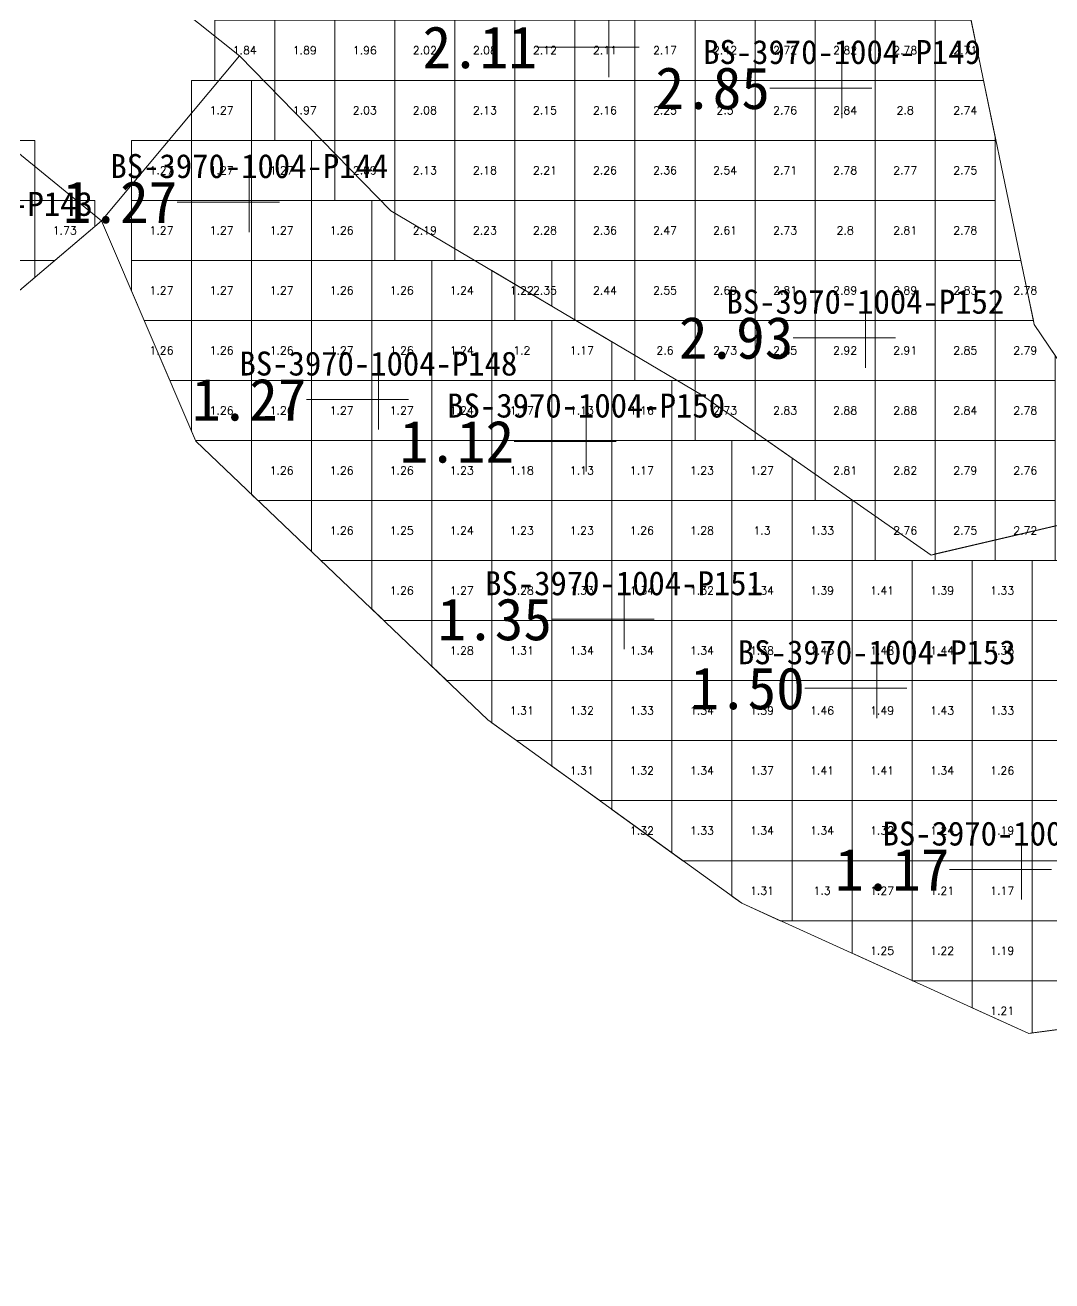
# Model space of a CAD drawing. Header units: inches. Extents: x 469761 to 469956, y 4349708 to 4349833.
# Drawn here: x 469844.21 to 469861.31, y 4349708.4 to 4349729.32 of the extents above; entities that cross this region are included whole.
import ezdxf
from ezdxf.enums import TextEntityAlignment as Align

# ---------------------------------------------------------------- set-up
doc = ezdxf.new("R2010")
doc.units = ezdxf.units.IN
doc.header["$MEASUREMENT"] = 0
for name, color, linetype, lineweight in [('1.500-3.000', 7, 'Continuous', 0), ('点', 7, 'Continuous', 0), ('爆区方格网', 7, 'Continuous', 0), ('线条', 7, 'Continuous', 0), ('钻孔', 7, 'Continuous', 0)]:
    doc.layers.add(name, color=color, linetype=linetype, lineweight=lineweight)
doc.styles.add('3dmine_textStyle_1', font='txt.shx', dxfattribs={"height": 1, "bigfont": 'gbcbig.shx'})
doc.styles.add('3dmine_textStyle_2', font='simsunb.ttf', dxfattribs={"height": 1})

msp = doc.modelspace()

# ---------------------------------------------------------------- hatches: boundary and pattern name
at = {"layer": '钻孔', "linetype": 'Continuous', "lineweight": 0, "true_color": 0xff0000, "extrusion": (0, 1, 0)}
for points in [[(-469854.93, 3960.14), (-469853.93, 3960.14), (-469853.93, 3970.14), (-469854.93, 3970.14)], [(-469858.81, 3960.02), (-469857.81, 3960.02), (-469857.81, 3970.02), (-469858.81, 3970.02)], [(-469859.2, 3960.35), (-469858.2, 3960.35), (-469858.2, 3970.35), (-469859.2, 3970.35)], [(-469859.39, 3960.43), (-469858.39, 3960.43), (-469858.39, 3970.43), (-469859.39, 3970.43)]]:
    msp.add_hatch(color=1, dxfattribs=at).paths.add_polyline_path(points, flags=0)
at = {"layer": '钻孔', "linetype": 'Continuous', "lineweight": 0, "true_color": 0x0000ff, "extrusion": (0, 1, 0)}
for points in [[(-469848.94, 3960.34), (-469847.94, 3960.34), (-469847.94, 3970.34), (-469848.94, 3970.34)], [(-469851.09, 3959.98), (-469850.09, 3959.98), (-469850.09, 3970.98), (-469851.09, 3970.98)], [(-469854.55, 3959.53), (-469853.55, 3959.53), (-469853.55, 3970.53), (-469854.55, 3970.53)], [(-469855.18, 3960.48), (-469854.18, 3960.48), (-469854.18, 3970.48), (-469855.18, 3970.48)], [(-469861.8, 3959.88), (-469860.8, 3959.88), (-469860.8, 3969.88), (-469861.8, 3969.88)]]:
    msp.add_hatch(color=5, dxfattribs=at).paths.add_polyline_path(points, flags=0)

# ---------------------------------------------------------------- linework, layer by layer
at = {"color": 7, "linetype": 'Continuous', "lineweight": 0}
for points, elevation in [([(469841.494, 4349739.351), (469838.549, 4349738.484), (469833.362, 4349736.85), (469835.282, 4349733.706), (469836.652, 4349732.389), (469842.869, 4349728.186), (469845.478, 4349726.059), (469847.774, 4349728.804), (469844.034, 4349731.795), (469843.7, 4349734.237), (469845.427, 4349736.191), (469845.427, 4349736.191), (469841.884, 4349739.466), (469841.494, 4349739.351)], 3709.861), ([(469859.293, 4349720.49), (469855.469, 4349723.158), (469850.298, 4349726.225), (469847.774, 4349728.804), (469845.478, 4349726.059)], 1987.297)]:
    msp.add_lwpolyline(points, dxfattribs=dict(at, elevation=elevation))
at = {"color": 1, "linetype": 'Continuous', "lineweight": 0, "true_color": 0xff0000, "elevation": 3972.427}
msp.add_lwpolyline([(469845.427, 4349736.191), (469845.427, 4349736.191), (469853.646, 4349734.245), (469859.815, 4349730.088), (469861.012, 4349724.333), (469863.02, 4349721.36), (469859.293, 4349720.49), (469855.469, 4349723.158), (469850.298, 4349726.225), (469847.774, 4349728.804), (469844.034, 4349731.795), (469843.7, 4349734.237), (469845.427, 4349736.191)], dxfattribs=at)
at = {"color": 5, "linetype": 'Continuous', "lineweight": 0}
msp.add_lwpolyline([(469881.832, 4349708.397), (469873.956, 4349710.541), (469868.207, 4349713.482), (469860.922, 4349712.521), (469856.143, 4349714.688), (469851.91, 4349717.746), (469847.05, 4349722.386), (469845.478, 4349726.059), (469847.774, 4349728.804), (469850.298, 4349726.225), (469855.469, 4349723.158), (469859.293, 4349720.49), (469867.304, 4349722.364), (469868.108, 4349719.891), (469870.688, 4349717.269), (469874.94, 4349716.167), (469880.538, 4349711.441), (469881.832, 4349708.397), (469881.832, 4349708.397)], dxfattribs=at)
at = {"layer": '1.500-3.000', "color": 1, "linetype": 'Continuous', "lineweight": 0, "true_color": 0xff0000}
msp.add_lwpolyline([(469842.869, 4349728.186), (469845.478, 4349726.059), (469843.559, 4349724.432)], dxfattribs=at)
at = {"layer": '点', "color": 138, "linetype": 'Continuous', "lineweight": 0, "true_color": 0x004c4c}
for points, elevation in [([(469853.93, 4349728.45), (469853.93, 4349729.45)], 3970.14), ([(469854.43, 4349728.95), (469853.43, 4349728.95)], 3970.14), ([(469857.81, 4349727.77), (469857.81, 4349728.77)], 3970.02), ([(469858.31, 4349728.27), (469857.31, 4349728.27)], 3970.02), ([(469847.94, 4349725.87), (469847.94, 4349726.87)], 3970.34), ([(469848.44, 4349726.37), (469847.44, 4349726.37)], 3970.34), ([(469858.2, 4349723.61), (469858.2, 4349724.61)], 3970.35), ([(469858.7, 4349724.11), (469857.7, 4349724.11)], 3970.35), ([(469850.09, 4349722.58), (469850.09, 4349723.58)], 3970.98), ([(469850.59, 4349723.08), (469849.59, 4349723.08)], 3970.98), ([(469853.55, 4349721.88), (469853.55, 4349722.88)], 3970.53), ([(469854.05, 4349722.38), (469853.05, 4349722.38)], 3970.53), ([(469854.18, 4349718.92), (469854.18, 4349719.92)], 3970.48), ([(469854.68, 4349719.42), (469853.68, 4349719.42)], 3970.48), ([(469858.39, 4349717.77), (469858.39, 4349718.77)], 3970.43), ([(469858.89, 4349718.27), (469857.89, 4349718.27)], 3970.43), ([(469860.8, 4349714.75), (469860.8, 4349715.75)], 3969.88), ([(469861.3, 4349715.25), (469860.3, 4349715.25)], 3969.88)]:
    msp.add_lwpolyline(points, dxfattribs=dict(at, elevation=elevation))
at = {"layer": '爆区方格网', "color": 1, "linetype": 'Continuous', "lineweight": 0, "true_color": 0xff0000}
for points, elevation in [([(469848.363, 4349728.398), (469847.363, 4349728.398), (469847.363, 4349729.398), (469848.363, 4349729.398), (469848.363, 4349728.398)], 3970.35), ([(469849.363, 4349728.398), (469848.363, 4349728.398), (469848.363, 4349729.398), (469849.363, 4349729.398), (469849.363, 4349728.398)], 3970.35), ([(469850.363, 4349728.398), (469849.363, 4349728.398), (469849.363, 4349729.398), (469850.363, 4349729.398), (469850.363, 4349728.398)], 3970.35), ([(469851.363, 4349728.398), (469850.363, 4349728.398), (469850.363, 4349729.398), (469851.363, 4349729.398), (469851.363, 4349728.398)], 3970.35), ([(469852.363, 4349728.398), (469851.363, 4349728.398), (469851.363, 4349729.398), (469852.363, 4349729.398), (469852.363, 4349728.398)], 3970.35), ([(469853.363, 4349728.398), (469852.363, 4349728.398), (469852.363, 4349729.398), (469853.363, 4349729.398), (469853.363, 4349728.398)], 3970.35), ([(469854.363, 4349728.398), (469853.363, 4349728.398), (469853.363, 4349729.398), (469854.363, 4349729.398), (469854.363, 4349728.398)], 3970.35), ([(469855.363, 4349728.398), (469854.363, 4349728.398), (469854.363, 4349729.398), (469855.363, 4349729.398), (469855.363, 4349728.398)], 3970.35), ([(469856.363, 4349728.398), (469855.363, 4349728.398), (469855.363, 4349729.398), (469856.363, 4349729.398), (469856.363, 4349728.398)], 3970.35), ([(469857.363, 4349728.398), (469856.363, 4349728.398), (469856.363, 4349729.398), (469857.363, 4349729.398), (469857.363, 4349728.398)], 3970.35), ([(469858.363, 4349728.398), (469857.363, 4349728.398), (469857.363, 4349729.398), (469858.363, 4349729.398), (469858.363, 4349728.398)], 3970.35), ([(469859.363, 4349728.398), (469858.363, 4349728.398), (469858.363, 4349729.398), (469859.363, 4349729.398), (469859.363, 4349728.398)], 3970.35), ([(469860.167, 4349728.398), (469859.363, 4349728.398), (469859.363, 4349729.398), (469859.959, 4349729.398), (469860.167, 4349728.398)], 3970.35), ([(469849.363, 4349727.398), (469848.363, 4349727.398), (469848.363, 4349728.398), (469849.363, 4349728.398), (469849.363, 4349727.398)], 3970.35), ([(469850.363, 4349727.398), (469849.363, 4349727.398), (469849.363, 4349728.398), (469850.363, 4349728.398), (469850.363, 4349727.398)], 3970.35), ([(469851.363, 4349727.398), (469850.363, 4349727.398), (469850.363, 4349728.398), (469851.363, 4349728.398), (469851.363, 4349727.398)], 3970.35), ([(469852.363, 4349727.398), (469851.363, 4349727.398), (469851.363, 4349728.398), (469852.363, 4349728.398), (469852.363, 4349727.398)], 3970.35), ([(469853.363, 4349727.398), (469852.363, 4349727.398), (469852.363, 4349728.398), (469853.363, 4349728.398), (469853.363, 4349727.398)], 3970.35), ([(469854.363, 4349727.398), (469853.363, 4349727.398), (469853.363, 4349728.398), (469854.363, 4349728.398), (469854.363, 4349727.398)], 3970.35), ([(469855.363, 4349727.398), (469854.363, 4349727.398), (469854.363, 4349728.398), (469855.363, 4349728.398), (469855.363, 4349727.398)], 3970.35), ([(469856.363, 4349727.398), (469855.363, 4349727.398), (469855.363, 4349728.398), (469856.363, 4349728.398), (469856.363, 4349727.398)], 3970.35), ([(469857.363, 4349727.398), (469856.363, 4349727.398), (469856.363, 4349728.398), (469857.363, 4349728.398), (469857.363, 4349727.398)], 3970.35), ([(469858.363, 4349727.398), (469857.363, 4349727.398), (469857.363, 4349728.398), (469858.363, 4349728.398), (469858.363, 4349727.398)], 3970.35), ([(469859.363, 4349727.398), (469858.363, 4349727.398), (469858.363, 4349728.398), (469859.363, 4349728.398), (469859.363, 4349727.398)], 3970.35), ([(469860.363, 4349727.452), (469860.363, 4349727.398), (469859.363, 4349727.398), (469859.363, 4349728.398), (469860.167, 4349728.398), (469860.363, 4349727.452)], 3970.35), ([(469844.366, 4349726.398), (469843.366, 4349726.398), (469843.366, 4349727.398), (469844.366, 4349727.398), (469844.366, 4349726.398)], 3970.45), ([(469850.363, 4349726.398), (469849.363, 4349726.398), (469849.363, 4349727.398), (469850.363, 4349727.398), (469850.363, 4349726.398)], 3970.35), ([(469851.363, 4349726.398), (469850.363, 4349726.398), (469850.363, 4349727.398), (469851.363, 4349727.398), (469851.363, 4349726.398)], 3970.35), ([(469852.363, 4349726.398), (469851.363, 4349726.398), (469851.363, 4349727.398), (469852.363, 4349727.398), (469852.363, 4349726.398)], 3970.35), ([(469853.363, 4349726.398), (469852.363, 4349726.398), (469852.363, 4349727.398), (469853.363, 4349727.398), (469853.363, 4349726.398)], 3970.35), ([(469854.363, 4349726.398), (469853.363, 4349726.398), (469853.363, 4349727.398), (469854.363, 4349727.398), (469854.363, 4349726.398)], 3970.35), ([(469855.363, 4349726.398), (469854.363, 4349726.398), (469854.363, 4349727.398), (469855.363, 4349727.398), (469855.363, 4349726.398)], 3970.35), ([(469856.363, 4349726.398), (469855.363, 4349726.398), (469855.363, 4349727.398), (469856.363, 4349727.398), (469856.363, 4349726.398)], 3970.35), ([(469857.363, 4349726.398), (469856.363, 4349726.398), (469856.363, 4349727.398), (469857.363, 4349727.398), (469857.363, 4349726.398)], 3970.35), ([(469858.363, 4349726.398), (469857.363, 4349726.398), (469857.363, 4349727.398), (469858.363, 4349727.398), (469858.363, 4349726.398)], 3970.35), ([(469859.363, 4349726.398), (469858.363, 4349726.398), (469858.363, 4349727.398), (469859.363, 4349727.398), (469859.363, 4349726.398)], 3970.35), ([(469860.363, 4349726.398), (469859.363, 4349726.398), (469859.363, 4349727.398), (469860.363, 4349727.398), (469860.363, 4349726.398)], 3970.35), ([(469844.366, 4349725.398), (469843.366, 4349725.398), (469843.366, 4349726.398), (469844.366, 4349726.398), (469844.366, 4349725.398)], 3970.45), ([(469845.366, 4349725.964), (469844.699, 4349725.398), (469844.366, 4349725.398), (469844.366, 4349726.398), (469845.366, 4349726.398), (469845.366, 4349725.964)], 3970.45), ([(469851.363, 4349725.398), (469850.363, 4349725.398), (469850.363, 4349726.398), (469851.363, 4349726.398), (469851.363, 4349725.398)], 3970.35), ([(469852.363, 4349725.398), (469851.363, 4349725.398), (469851.363, 4349726.398), (469852.363, 4349726.398), (469852.363, 4349725.398)], 3970.35), ([(469853.363, 4349725.398), (469852.363, 4349725.398), (469852.363, 4349726.398), (469853.363, 4349726.398), (469853.363, 4349725.398)], 3970.35), ([(469854.363, 4349725.398), (469853.363, 4349725.398), (469853.363, 4349726.398), (469854.363, 4349726.398), (469854.363, 4349725.398)], 3970.35), ([(469855.363, 4349725.398), (469854.363, 4349725.398), (469854.363, 4349726.398), (469855.363, 4349726.398), (469855.363, 4349725.398)], 3970.35), ([(469856.363, 4349725.398), (469855.363, 4349725.398), (469855.363, 4349726.398), (469856.363, 4349726.398), (469856.363, 4349725.398)], 3970.35), ([(469857.363, 4349725.398), (469856.363, 4349725.398), (469856.363, 4349726.398), (469857.363, 4349726.398), (469857.363, 4349725.398)], 3970.35), ([(469858.363, 4349725.398), (469857.363, 4349725.398), (469857.363, 4349726.398), (469858.363, 4349726.398), (469858.363, 4349725.398)], 3970.35), ([(469859.363, 4349725.398), (469858.363, 4349725.398), (469858.363, 4349726.398), (469859.363, 4349726.398), (469859.363, 4349725.398)], 3970.35), ([(469860.363, 4349725.398), (469859.363, 4349725.398), (469859.363, 4349726.398), (469860.363, 4349726.398), (469860.363, 4349725.398)], 3970.35), ([(469844.366, 4349725.116), (469843.559, 4349724.432), (469843.519, 4349724.398), (469843.366, 4349724.398), (469843.366, 4349725.398), (469844.366, 4349725.398), (469844.366, 4349725.116)], 3970.45), ([(469853.363, 4349724.398), (469852.363, 4349724.398), (469852.363, 4349725.398), (469853.363, 4349725.398), (469853.363, 4349724.398)], 3970.35), ([(469854.363, 4349724.398), (469853.363, 4349724.398), (469853.363, 4349725.398), (469854.363, 4349725.398), (469854.363, 4349724.398)], 3970.35), ([(469855.363, 4349724.398), (469854.363, 4349724.398), (469854.363, 4349725.398), (469855.363, 4349725.398), (469855.363, 4349724.398)], 3970.35), ([(469856.363, 4349724.398), (469855.363, 4349724.398), (469855.363, 4349725.398), (469856.363, 4349725.398), (469856.363, 4349724.398)], 3970.35), ([(469857.363, 4349724.398), (469856.363, 4349724.398), (469856.363, 4349725.398), (469857.363, 4349725.398), (469857.363, 4349724.398)], 3970.35), ([(469858.363, 4349724.398), (469857.363, 4349724.398), (469857.363, 4349725.398), (469858.363, 4349725.398), (469858.363, 4349724.398)], 3970.35), ([(469859.363, 4349724.398), (469858.363, 4349724.398), (469858.363, 4349725.398), (469859.363, 4349725.398), (469859.363, 4349724.398)], 3970.35), ([(469860.363, 4349724.398), (469859.363, 4349724.398), (469859.363, 4349725.398), (469860.363, 4349725.398), (469860.363, 4349724.398)], 3970.35), ([(469860.998, 4349724.398), (469860.363, 4349724.398), (469860.363, 4349725.398), (469860.79, 4349725.398), (469860.998, 4349724.398)], 3970.35), ([(469855.363, 4349723.398), (469854.363, 4349723.398), (469854.363, 4349724.398), (469855.363, 4349724.398), (469855.363, 4349723.398)], 3970.35), ([(469856.363, 4349723.398), (469855.363, 4349723.398), (469855.363, 4349724.398), (469856.363, 4349724.398), (469856.363, 4349723.398)], 3970.35), ([(469857.363, 4349723.398), (469856.363, 4349723.398), (469856.363, 4349724.398), (469857.363, 4349724.398), (469857.363, 4349723.398)], 3970.35), ([(469858.363, 4349723.398), (469857.363, 4349723.398), (469857.363, 4349724.398), (469858.363, 4349724.398), (469858.363, 4349723.398)], 3970.35), ([(469859.363, 4349723.398), (469858.363, 4349723.398), (469858.363, 4349724.398), (469859.363, 4349724.398), (469859.363, 4349723.398)], 3970.35), ([(469860.363, 4349723.398), (469859.363, 4349723.398), (469859.363, 4349724.398), (469860.363, 4349724.398), (469860.363, 4349723.398)], 3970.35), ([(469861.012, 4349724.333), (469861.363, 4349723.812), (469861.363, 4349723.398), (469860.363, 4349723.398), (469860.363, 4349724.398), (469860.998, 4349724.398), (469861.012, 4349724.333)], 3970.35), ([(469856.363, 4349722.398), (469855.363, 4349722.398), (469855.363, 4349723.398), (469856.363, 4349723.398), (469856.363, 4349722.398)], 3970.35), ([(469857.363, 4349722.398), (469856.363, 4349722.398), (469856.363, 4349723.398), (469857.363, 4349723.398), (469857.363, 4349722.398)], 3970.35), ([(469858.363, 4349722.398), (469857.363, 4349722.398), (469857.363, 4349723.398), (469858.363, 4349723.398), (469858.363, 4349722.398)], 3970.35), ([(469859.363, 4349722.398), (469858.363, 4349722.398), (469858.363, 4349723.398), (469859.363, 4349723.398), (469859.363, 4349722.398)], 3970.35), ([(469860.363, 4349722.398), (469859.363, 4349722.398), (469859.363, 4349723.398), (469860.363, 4349723.398), (469860.363, 4349722.398)], 3970.35), ([(469861.363, 4349722.398), (469860.363, 4349722.398), (469860.363, 4349723.398), (469861.363, 4349723.398), (469861.363, 4349722.398)], 3970.35), ([(469858.363, 4349721.398), (469857.363, 4349721.398), (469857.363, 4349722.398), (469858.363, 4349722.398), (469858.363, 4349721.398)], 3970.35), ([(469859.363, 4349721.398), (469858.363, 4349721.398), (469858.363, 4349722.398), (469859.363, 4349722.398), (469859.363, 4349721.398)], 3970.35), ([(469860.363, 4349721.398), (469859.363, 4349721.398), (469859.363, 4349722.398), (469860.363, 4349722.398), (469860.363, 4349721.398)], 3970.35), ([(469861.363, 4349721.398), (469860.363, 4349721.398), (469860.363, 4349722.398), (469861.363, 4349722.398), (469861.363, 4349721.398)], 3970.35), ([(469859.363, 4349720.507), (469859.293, 4349720.49), (469859.363, 4349720.507), (469859.363, 4349720.398), (469858.363, 4349720.398), (469858.363, 4349721.398), (469859.363, 4349721.398), (469859.363, 4349720.507)], 3970.35), ([(469860.363, 4349720.741), (469859.363, 4349720.507), (469859.363, 4349721.398), (469860.363, 4349721.398), (469860.363, 4349720.741)], 3970.35), ([(469861.363, 4349720.975), (469860.363, 4349720.741), (469860.363, 4349721.398), (469861.363, 4349721.398), (469861.363, 4349720.975)], 3970.35), ([(469861.363, 4349720.398), (469860.363, 4349720.398), (469860.363, 4349720.74), (469861.363, 4349720.974), (469861.363, 4349720.398)], 3970.35), ([(469860.363, 4349720.398), (469859.363, 4349720.398), (469859.363, 4349720.507), (469860.363, 4349720.74), (469860.363, 4349720.398)], 3970.35)]:
    msp.add_lwpolyline(points, dxfattribs=dict(at, elevation=elevation))
at = {"layer": '爆区方格网', "color": 5, "linetype": 'Continuous', "lineweight": 0, "true_color": 0x0000ff, "elevation": 3969.32}
for points in [[(469847.978, 4349727.398), (469846.978, 4349727.398), (469846.978, 4349728.398), (469847.978, 4349728.398), (469847.978, 4349727.398)], [(469846.978, 4349726.398), (469845.978, 4349726.398), (469845.978, 4349727.398), (469846.978, 4349727.398), (469846.978, 4349726.398)], [(469847.978, 4349726.398), (469846.978, 4349726.398), (469846.978, 4349727.398), (469847.978, 4349727.398), (469847.978, 4349726.398)], [(469848.978, 4349726.398), (469847.978, 4349726.398), (469847.978, 4349727.398), (469848.978, 4349727.398), (469848.978, 4349726.398)], [(469846.978, 4349725.398), (469845.978, 4349725.398), (469845.978, 4349726.398), (469846.978, 4349726.398), (469846.978, 4349725.398)], [(469847.978, 4349725.398), (469846.978, 4349725.398), (469846.978, 4349726.398), (469847.978, 4349726.398), (469847.978, 4349725.398)], [(469848.978, 4349725.398), (469847.978, 4349725.398), (469847.978, 4349726.398), (469848.978, 4349726.398), (469848.978, 4349725.398)], [(469849.978, 4349725.398), (469848.978, 4349725.398), (469848.978, 4349726.398), (469849.978, 4349726.398), (469849.978, 4349725.398)], [(469846.978, 4349724.398), (469846.188, 4349724.398), (469845.978, 4349724.891), (469845.978, 4349725.398), (469846.978, 4349725.398), (469846.978, 4349724.398)], [(469847.978, 4349724.398), (469846.978, 4349724.398), (469846.978, 4349725.398), (469847.978, 4349725.398), (469847.978, 4349724.398)], [(469848.978, 4349724.398), (469847.978, 4349724.398), (469847.978, 4349725.398), (469848.978, 4349725.398), (469848.978, 4349724.398)], [(469849.978, 4349724.398), (469848.978, 4349724.398), (469848.978, 4349725.398), (469849.978, 4349725.398), (469849.978, 4349724.398)], [(469850.978, 4349724.398), (469849.978, 4349724.398), (469849.978, 4349725.398), (469850.978, 4349725.398), (469850.978, 4349724.398)], [(469851.978, 4349725.229), (469851.978, 4349724.398), (469850.978, 4349724.398), (469850.978, 4349725.398), (469851.691, 4349725.398), (469851.978, 4349725.229)], [(469852.978, 4349724.636), (469852.363, 4349725), (469852.363, 4349724.398), (469851.978, 4349724.398), (469851.978, 4349725.229), (469852.363, 4349725), (469852.363, 4349725.398), (469852.978, 4349725.398), (469852.978, 4349724.636)], [(469846.978, 4349723.398), (469846.616, 4349723.398), (469846.188, 4349724.398), (469846.978, 4349724.398), (469846.978, 4349723.398)], [(469847.978, 4349723.398), (469846.978, 4349723.398), (469846.978, 4349724.398), (469847.978, 4349724.398), (469847.978, 4349723.398)], [(469848.978, 4349723.398), (469847.978, 4349723.398), (469847.978, 4349724.398), (469848.978, 4349724.398), (469848.978, 4349723.398)], [(469849.978, 4349723.398), (469848.978, 4349723.398), (469848.978, 4349724.398), (469849.978, 4349724.398), (469849.978, 4349723.398)], [(469850.978, 4349723.398), (469849.978, 4349723.398), (469849.978, 4349724.398), (469850.978, 4349724.398), (469850.978, 4349723.398)], [(469851.978, 4349723.398), (469850.978, 4349723.398), (469850.978, 4349724.398), (469851.978, 4349724.398), (469851.978, 4349723.398)], [(469852.978, 4349723.398), (469851.978, 4349723.398), (469851.978, 4349724.398), (469852.978, 4349724.398), (469852.978, 4349723.398)], [(469853.978, 4349724.042), (469853.978, 4349723.398), (469852.978, 4349723.398), (469852.978, 4349724.398), (469853.377, 4349724.398), (469853.978, 4349724.042)], [(469847.978, 4349722.398), (469847.044, 4349722.398), (469846.978, 4349722.555), (469846.978, 4349723.398), (469847.978, 4349723.398), (469847.978, 4349722.398)], [(469848.978, 4349722.398), (469847.978, 4349722.398), (469847.978, 4349723.398), (469848.978, 4349723.398), (469848.978, 4349722.398)], [(469849.978, 4349722.398), (469848.978, 4349722.398), (469848.978, 4349723.398), (469849.978, 4349723.398), (469849.978, 4349722.398)], [(469850.978, 4349722.398), (469849.978, 4349722.398), (469849.978, 4349723.398), (469850.978, 4349723.398), (469850.978, 4349722.398)], [(469851.978, 4349722.398), (469850.978, 4349722.398), (469850.978, 4349723.398), (469851.978, 4349723.398), (469851.978, 4349722.398)], [(469852.978, 4349722.398), (469851.978, 4349722.398), (469851.978, 4349723.398), (469852.978, 4349723.398), (469852.978, 4349722.398)], [(469853.978, 4349722.398), (469852.978, 4349722.398), (469852.978, 4349723.398), (469853.978, 4349723.398), (469853.978, 4349722.398)], [(469854.978, 4349722.398), (469853.978, 4349722.398), (469853.978, 4349723.398), (469854.978, 4349723.398), (469854.978, 4349722.398)], [(469848.978, 4349721.398), (469848.084, 4349721.398), (469847.978, 4349721.5), (469847.978, 4349722.398), (469848.978, 4349722.398), (469848.978, 4349721.398)], [(469849.978, 4349721.398), (469848.978, 4349721.398), (469848.978, 4349722.398), (469849.978, 4349722.398), (469849.978, 4349721.398)], [(469850.978, 4349721.398), (469849.978, 4349721.398), (469849.978, 4349722.398), (469850.978, 4349722.398), (469850.978, 4349721.398)], [(469851.978, 4349721.398), (469850.978, 4349721.398), (469850.978, 4349722.398), (469851.978, 4349722.398), (469851.978, 4349721.398)], [(469852.978, 4349721.398), (469851.978, 4349721.398), (469851.978, 4349722.398), (469852.978, 4349722.398), (469852.978, 4349721.398)], [(469853.978, 4349721.398), (469852.978, 4349721.398), (469852.978, 4349722.398), (469853.978, 4349722.398), (469853.978, 4349721.398)], [(469854.978, 4349721.398), (469853.978, 4349721.398), (469853.978, 4349722.398), (469854.978, 4349722.398), (469854.978, 4349721.398)], [(469855.978, 4349721.398), (469854.978, 4349721.398), (469854.978, 4349722.398), (469855.978, 4349722.398), (469855.978, 4349721.398)], [(469856.978, 4349722.106), (469856.978, 4349721.398), (469855.978, 4349721.398), (469855.978, 4349722.398), (469856.558, 4349722.398), (469856.978, 4349722.106)], [(469849.978, 4349720.398), (469849.132, 4349720.398), (469848.978, 4349720.546), (469848.978, 4349721.398), (469849.978, 4349721.398), (469849.978, 4349720.398)], [(469850.978, 4349720.398), (469849.978, 4349720.398), (469849.978, 4349721.398), (469850.978, 4349721.398), (469850.978, 4349720.398)], [(469851.978, 4349720.398), (469850.978, 4349720.398), (469850.978, 4349721.398), (469851.978, 4349721.398), (469851.978, 4349720.398)], [(469852.978, 4349720.398), (469851.978, 4349720.398), (469851.978, 4349721.398), (469852.978, 4349721.398), (469852.978, 4349720.398)], [(469853.978, 4349720.398), (469852.978, 4349720.398), (469852.978, 4349721.398), (469853.978, 4349721.398), (469853.978, 4349720.398)], [(469854.978, 4349720.398), (469853.978, 4349720.398), (469853.978, 4349721.398), (469854.978, 4349721.398), (469854.978, 4349720.398)], [(469855.978, 4349720.398), (469854.978, 4349720.398), (469854.978, 4349721.398), (469855.978, 4349721.398), (469855.978, 4349720.398)], [(469856.978, 4349720.398), (469855.978, 4349720.398), (469855.978, 4349721.398), (469856.978, 4349721.398), (469856.978, 4349720.398)], [(469857.978, 4349720.398), (469856.978, 4349720.398), (469856.978, 4349721.398), (469857.978, 4349721.398), (469857.978, 4349720.398)], [(469861.978, 4349720.398), (469861.363, 4349720.398), (469861.363, 4349720.974), (469860.978, 4349720.884), (469860.978, 4349720.884), (469861.978, 4349721.118), (469861.978, 4349720.398)], [(469850.978, 4349719.398), (469850.179, 4349719.398), (469849.978, 4349719.591), (469849.978, 4349720.398), (469850.978, 4349720.398), (469850.978, 4349719.398)], [(469851.978, 4349719.398), (469850.978, 4349719.398), (469850.978, 4349720.398), (469851.978, 4349720.398), (469851.978, 4349719.398)], [(469852.978, 4349719.398), (469851.978, 4349719.398), (469851.978, 4349720.398), (469852.978, 4349720.398), (469852.978, 4349719.398)], [(469853.978, 4349719.398), (469852.978, 4349719.398), (469852.978, 4349720.398), (469853.978, 4349720.398), (469853.978, 4349719.398)], [(469854.978, 4349719.398), (469853.978, 4349719.398), (469853.978, 4349720.398), (469854.978, 4349720.398), (469854.978, 4349719.398)], [(469855.978, 4349719.398), (469854.978, 4349719.398), (469854.978, 4349720.398), (469855.978, 4349720.398), (469855.978, 4349719.398)], [(469856.978, 4349719.398), (469855.978, 4349719.398), (469855.978, 4349720.398), (469856.978, 4349720.398), (469856.978, 4349719.398)], [(469857.978, 4349719.398), (469856.978, 4349719.398), (469856.978, 4349720.398), (469857.978, 4349720.398), (469857.978, 4349719.398)], [(469858.978, 4349719.398), (469857.978, 4349719.398), (469857.978, 4349720.398), (469858.978, 4349720.398), (469858.978, 4349719.398)], [(469859.978, 4349719.398), (469858.978, 4349719.398), (469858.978, 4349720.398), (469859.978, 4349720.398), (469859.978, 4349719.398)], [(469860.978, 4349719.398), (469859.978, 4349719.398), (469859.978, 4349720.398), (469860.978, 4349720.398), (469860.978, 4349719.398)], [(469861.978, 4349719.398), (469860.978, 4349719.398), (469860.978, 4349720.398), (469861.978, 4349720.398), (469861.978, 4349719.398)], [(469851.978, 4349718.398), (469851.227, 4349718.398), (469850.978, 4349718.636), (469850.978, 4349719.398), (469851.978, 4349719.398), (469851.978, 4349718.398)], [(469852.978, 4349718.398), (469851.978, 4349718.398), (469851.978, 4349719.398), (469852.978, 4349719.398), (469852.978, 4349718.398)], [(469853.978, 4349718.398), (469852.978, 4349718.398), (469852.978, 4349719.398), (469853.978, 4349719.398), (469853.978, 4349718.398)], [(469854.978, 4349718.398), (469853.978, 4349718.398), (469853.978, 4349719.398), (469854.978, 4349719.398), (469854.978, 4349718.398)], [(469855.978, 4349718.398), (469854.978, 4349718.398), (469854.978, 4349719.398), (469855.978, 4349719.398), (469855.978, 4349718.398)], [(469856.978, 4349718.398), (469855.978, 4349718.398), (469855.978, 4349719.398), (469856.978, 4349719.398), (469856.978, 4349718.398)], [(469857.978, 4349718.398), (469856.978, 4349718.398), (469856.978, 4349719.398), (469857.978, 4349719.398), (469857.978, 4349718.398)], [(469858.978, 4349718.398), (469857.978, 4349718.398), (469857.978, 4349719.398), (469858.978, 4349719.398), (469858.978, 4349718.398)], [(469859.978, 4349718.398), (469858.978, 4349718.398), (469858.978, 4349719.398), (469859.978, 4349719.398), (469859.978, 4349718.398)], [(469860.978, 4349718.398), (469859.978, 4349718.398), (469859.978, 4349719.398), (469860.978, 4349719.398), (469860.978, 4349718.398)], [(469861.978, 4349718.398), (469860.978, 4349718.398), (469860.978, 4349719.398), (469861.978, 4349719.398), (469861.978, 4349718.398)], [(469852.978, 4349717.398), (469852.391, 4349717.398), (469851.978, 4349717.697), (469851.978, 4349718.398), (469852.978, 4349718.398), (469852.978, 4349717.398)], [(469853.978, 4349717.398), (469852.978, 4349717.398), (469852.978, 4349718.398), (469853.978, 4349718.398), (469853.978, 4349717.398)], [(469854.978, 4349717.398), (469853.978, 4349717.398), (469853.978, 4349718.398), (469854.978, 4349718.398), (469854.978, 4349717.398)], [(469855.978, 4349717.398), (469854.978, 4349717.398), (469854.978, 4349718.398), (469855.978, 4349718.398), (469855.978, 4349717.398)], [(469856.978, 4349717.398), (469855.978, 4349717.398), (469855.978, 4349718.398), (469856.978, 4349718.398), (469856.978, 4349717.398)], [(469857.978, 4349717.398), (469856.978, 4349717.398), (469856.978, 4349718.398), (469857.978, 4349718.398), (469857.978, 4349717.398)], [(469858.978, 4349717.398), (469857.978, 4349717.398), (469857.978, 4349718.398), (469858.978, 4349718.398), (469858.978, 4349717.398)], [(469859.978, 4349717.398), (469858.978, 4349717.398), (469858.978, 4349718.398), (469859.978, 4349718.398), (469859.978, 4349717.398)], [(469860.978, 4349717.398), (469859.978, 4349717.398), (469859.978, 4349718.398), (469860.978, 4349718.398), (469860.978, 4349717.398)], [(469861.978, 4349717.398), (469860.978, 4349717.398), (469860.978, 4349718.398), (469861.978, 4349718.398), (469861.978, 4349717.398)], [(469853.978, 4349716.398), (469853.775, 4349716.398), (469852.978, 4349716.975), (469852.978, 4349717.398), (469853.978, 4349717.398), (469853.978, 4349716.398)], [(469854.978, 4349716.398), (469853.978, 4349716.398), (469853.978, 4349717.398), (469854.978, 4349717.398), (469854.978, 4349716.398)], [(469855.978, 4349716.398), (469854.978, 4349716.398), (469854.978, 4349717.398), (469855.978, 4349717.398), (469855.978, 4349716.398)], [(469856.978, 4349716.398), (469855.978, 4349716.398), (469855.978, 4349717.398), (469856.978, 4349717.398), (469856.978, 4349716.398)], [(469857.978, 4349716.398), (469856.978, 4349716.398), (469856.978, 4349717.398), (469857.978, 4349717.398), (469857.978, 4349716.398)], [(469858.978, 4349716.398), (469857.978, 4349716.398), (469857.978, 4349717.398), (469858.978, 4349717.398), (469858.978, 4349716.398)], [(469859.978, 4349716.398), (469858.978, 4349716.398), (469858.978, 4349717.398), (469859.978, 4349717.398), (469859.978, 4349716.398)], [(469860.978, 4349716.398), (469859.978, 4349716.398), (469859.978, 4349717.398), (469860.978, 4349717.398), (469860.978, 4349716.398)], [(469861.978, 4349716.398), (469860.978, 4349716.398), (469860.978, 4349717.398), (469861.978, 4349717.398), (469861.978, 4349716.398)], [(469854.978, 4349715.529), (469853.978, 4349716.252), (469853.978, 4349716.398), (469854.978, 4349716.398), (469854.978, 4349715.529)], [(469855.978, 4349715.398), (469855.159, 4349715.398), (469854.978, 4349715.529), (469854.978, 4349716.398), (469855.978, 4349716.398), (469855.978, 4349715.398)], [(469856.978, 4349715.398), (469855.978, 4349715.398), (469855.978, 4349716.398), (469856.978, 4349716.398), (469856.978, 4349715.398)], [(469857.978, 4349715.398), (469856.978, 4349715.398), (469856.978, 4349716.398), (469857.978, 4349716.398), (469857.978, 4349715.398)], [(469858.978, 4349715.398), (469857.978, 4349715.398), (469857.978, 4349716.398), (469858.978, 4349716.398), (469858.978, 4349715.398)], [(469859.978, 4349715.398), (469858.978, 4349715.398), (469858.978, 4349716.398), (469859.978, 4349716.398), (469859.978, 4349715.398)], [(469860.978, 4349715.398), (469859.978, 4349715.398), (469859.978, 4349716.398), (469860.978, 4349716.398), (469860.978, 4349715.398)], [(469861.978, 4349715.398), (469860.978, 4349715.398), (469860.978, 4349716.398), (469861.978, 4349716.398), (469861.978, 4349715.398)], [(469856.978, 4349714.398), (469856.78, 4349714.398), (469856.143, 4349714.688), (469855.978, 4349714.807), (469855.978, 4349715.398), (469856.978, 4349715.398), (469856.978, 4349714.398)], [(469857.978, 4349714.398), (469856.978, 4349714.398), (469856.978, 4349715.398), (469857.978, 4349715.398), (469857.978, 4349714.398)], [(469858.978, 4349714.398), (469857.978, 4349714.398), (469857.978, 4349715.398), (469858.978, 4349715.398), (469858.978, 4349714.398)], [(469859.978, 4349714.398), (469858.978, 4349714.398), (469858.978, 4349715.398), (469859.978, 4349715.398), (469859.978, 4349714.398)], [(469860.978, 4349714.398), (469859.978, 4349714.398), (469859.978, 4349715.398), (469860.978, 4349715.398), (469860.978, 4349714.398)], [(469861.978, 4349714.398), (469860.978, 4349714.398), (469860.978, 4349715.398), (469861.978, 4349715.398), (469861.978, 4349714.398)], [(469858.978, 4349713.403), (469857.978, 4349713.856), (469857.978, 4349714.398), (469858.978, 4349714.398), (469858.978, 4349713.403)], [(469859.978, 4349713.398), (469858.987, 4349713.398), (469858.978, 4349713.403), (469858.978, 4349714.398), (469859.978, 4349714.398), (469859.978, 4349713.398)], [(469860.978, 4349713.398), (469859.978, 4349713.398), (469859.978, 4349714.398), (469860.978, 4349714.398), (469860.978, 4349713.398)], [(469861.978, 4349713.398), (469860.978, 4349713.398), (469860.978, 4349714.398), (469861.978, 4349714.398), (469861.978, 4349713.398)], [(469860.978, 4349712.529), (469860.922, 4349712.521), (469859.978, 4349712.949), (469859.978, 4349713.398), (469860.978, 4349713.398), (469860.978, 4349712.529)], [(469861.978, 4349712.661), (469860.978, 4349712.529), (469860.978, 4349713.398), (469861.978, 4349713.398), (469861.978, 4349712.661)]]:
    msp.add_lwpolyline(points, dxfattribs=at)
at = {"layer": '线条', "color": 138, "linetype": 'Continuous', "lineweight": 0, "true_color": 0x004c4c}
for points, elevation in [([(469853.93, 4349728.95), (469853.93, 4349728.95), (469853.93, 4349728.95)], 3970.14), ([(469857.81, 4349728.27), (469857.81, 4349728.27), (469857.81, 4349728.27)], 3970.02), ([(469847.94, 4349726.37), (469847.94, 4349726.37), (469847.94, 4349726.37)], 3970.34), ([(469858.2, 4349724.11), (469858.2, 4349724.11), (469858.2, 4349724.11)], 3970.35), ([(469850.09, 4349723.08), (469850.09, 4349723.08), (469850.09, 4349723.08)], 3970.98), ([(469853.55, 4349722.38), (469853.55, 4349722.38), (469853.55, 4349722.38)], 3970.53), ([(469854.18, 4349719.42), (469854.18, 4349719.42), (469854.18, 4349719.42)], 3970.48), ([(469858.39, 4349718.27), (469858.39, 4349718.27), (469858.39, 4349718.27)], 3970.43), ([(469860.8, 4349715.25), (469860.8, 4349715.25), (469860.8, 4349715.25)], 3969.88)]:
    msp.add_lwpolyline(points, dxfattribs=dict(at, elevation=elevation))
at = {"layer": '钻孔', "color": 1, "linetype": 'Continuous', "lineweight": 0, "true_color": 0xff0000}
for points, elevation in [([(469853.93, 4349728.95), (469852.73, 4349728.95)], 3970.14), ([(469853.93, 4349728.95), (469852.73, 4349728.95)], 3960.14), ([(469857.81, 4349728.27), (469856.61, 4349728.27)], 3970.02), ([(469857.81, 4349728.27), (469856.61, 4349728.27)], 3960.02), ([(469858.2, 4349724.11), (469857, 4349724.11)], 3970.35), ([(469858.2, 4349724.11), (469857, 4349724.11)], 3960.35), ([(469858.39, 4349718.27), (469857.19, 4349718.27)], 3970.43), ([(469858.39, 4349718.27), (469857.19, 4349718.27)], 3960.43)]:
    msp.add_lwpolyline(points, dxfattribs=dict(at, elevation=elevation))
at = {"layer": '钻孔', "color": 5, "linetype": 'Continuous', "lineweight": 0, "true_color": 0x0000ff}
for points, elevation in [([(469847.94, 4349726.37), (469846.74, 4349726.37)], 3970.34), ([(469847.94, 4349726.37), (469846.74, 4349726.37)], 3960.34), ([(469850.09, 4349723.08), (469848.89, 4349723.08)], 3970.98), ([(469850.09, 4349723.08), (469848.89, 4349723.08)], 3959.98), ([(469853.55, 4349722.38), (469852.35, 4349722.38)], 3970.53), ([(469853.55, 4349722.38), (469852.35, 4349722.38)], 3959.53), ([(469854.18, 4349719.42), (469852.98, 4349719.42)], 3970.48), ([(469854.18, 4349719.42), (469852.98, 4349719.42)], 3960.48), ([(469860.8, 4349715.25), (469859.6, 4349715.25)], 3969.88), ([(469860.8, 4349715.25), (469859.6, 4349715.25)], 3959.88)]:
    msp.add_lwpolyline(points, dxfattribs=dict(at, elevation=elevation))

# ---------------------------------------------------------------- texts
at = {"color": 1, "linetype": 'Continuous', "lineweight": 0, "true_color": 0xff0000, "style": '3dmine_textStyle_1'}
for s, p in [('1.84', (469847.863, 4349728.898, 3970.35)), ('1.89', (469848.863, 4349728.898, 3970.35)), ('1.96', (469849.863, 4349728.898, 3970.35)), ('2.02', (469850.863, 4349728.898, 3970.35)), ('2.08', (469851.863, 4349728.898, 3970.35)), ('2.12', (469852.863, 4349728.898, 3970.35)), ('2.11', (469853.863, 4349728.898, 3970.35)), ('2.17', (469854.863, 4349728.898, 3970.35)), ('2.42', (469855.863, 4349728.898, 3970.35)), ('2.72', (469856.863, 4349728.898, 3970.35)), ('2.82', (469857.863, 4349728.898, 3970.35)), ('2.78', (469858.863, 4349728.898, 3970.35)), ('2.71', (469859.863, 4349728.898, 3970.35)), ('1.97', (469848.863, 4349727.898, 3970.35)), ('2.03', (469849.863, 4349727.898, 3970.35)), ('2.08', (469850.863, 4349727.898, 3970.35)), ('2.13', (469851.863, 4349727.898, 3970.35)), ('2.15', (469852.863, 4349727.898, 3970.35)), ('2.16', (469853.863, 4349727.898, 3970.35)), ('2.25', (469854.863, 4349727.898, 3970.35)), ('2.5', (469855.863, 4349727.898, 3970.35)), ('2.76', (469856.863, 4349727.898, 3970.35)), ('2.84', (469857.863, 4349727.898, 3970.35)), ('2.8', (469858.863, 4349727.898, 3970.35)), ('2.74', (469859.863, 4349727.898, 3970.35)), ('2.09', (469849.863, 4349726.898, 3970.35)), ('2.13', (469850.863, 4349726.898, 3970.35)), ('2.18', (469851.863, 4349726.898, 3970.35)), ('2.21', (469852.863, 4349726.898, 3970.35)), ('2.26', (469853.863, 4349726.898, 3970.35)), ('2.36', (469854.863, 4349726.898, 3970.35)), ('2.54', (469855.863, 4349726.898, 3970.35)), ('2.71', (469856.863, 4349726.898, 3970.35)), ('2.78', (469857.863, 4349726.898, 3970.35)), ('2.77', (469858.863, 4349726.898, 3970.35)), ('2.75', (469859.863, 4349726.898, 3970.35)), ('1.73', (469844.866, 4349725.898, 3970.45)), ('2.19', (469850.863, 4349725.898, 3970.35)), ('2.23', (469851.863, 4349725.898, 3970.35)), ('2.28', (469852.863, 4349725.898, 3970.35)), ('2.36', (469853.863, 4349725.898, 3970.35)), ('2.47', (469854.863, 4349725.898, 3970.35)), ('2.61', (469855.863, 4349725.898, 3970.35)), ('2.73', (469856.863, 4349725.898, 3970.35)), ('2.8', (469857.863, 4349725.898, 3970.35)), ('2.81', (469858.863, 4349725.898, 3970.35)), ('2.78', (469859.863, 4349725.898, 3970.35)), ('2.35', (469852.863, 4349724.898, 3970.35)), ('2.44', (469853.863, 4349724.898, 3970.35)), ('2.55', (469854.863, 4349724.898, 3970.35)), ('2.69', (469855.863, 4349724.898, 3970.35)), ('2.81', (469856.863, 4349724.898, 3970.35)), ('2.89', (469857.863, 4349724.898, 3970.35)), ('2.89', (469858.863, 4349724.898, 3970.35)), ('2.83', (469859.863, 4349724.898, 3970.35)), ('2.78', (469860.863, 4349724.898, 3970.35)), ('2.6', (469854.863, 4349723.898, 3970.35)), ('2.73', (469855.863, 4349723.898, 3970.35)), ('2.85', (469856.863, 4349723.898, 3970.35)), ('2.92', (469857.863, 4349723.898, 3970.35)), ('2.91', (469858.863, 4349723.898, 3970.35)), ('2.85', (469859.863, 4349723.898, 3970.35)), ('2.79', (469860.863, 4349723.898, 3970.35)), ('2.73', (469855.863, 4349722.898, 3970.35)), ('2.83', (469856.863, 4349722.898, 3970.35)), ('2.88', (469857.863, 4349722.898, 3970.35)), ('2.88', (469858.863, 4349722.898, 3970.35)), ('2.84', (469859.863, 4349722.898, 3970.35)), ('2.78', (469860.863, 4349722.898, 3970.35)), ('2.81', (469857.863, 4349721.898, 3970.35)), ('2.82', (469858.863, 4349721.898, 3970.35)), ('2.79', (469859.863, 4349721.898, 3970.35)), ('2.76', (469860.863, 4349721.898, 3970.35)), ('2.76', (469858.863, 4349720.898, 3970.35)), ('2.75', (469859.863, 4349720.898, 3970.35)), ('2.72', (469860.863, 4349720.898, 3970.35))]:
    msp.add_text(s, height=0.1333, dxfattribs=at).set_placement(p, align=Align.MIDDLE_CENTER)
at = {"color": 5, "linetype": 'Continuous', "lineweight": 0, "true_color": 0x0000ff, "style": '3dmine_textStyle_1'}
for s, p in [('1.27', (469847.478, 4349727.898, 3969.32)), ('1.27', (469846.478, 4349726.898, 3969.32)), ('1.27', (469847.478, 4349726.898, 3969.32)), ('1.27', (469848.478, 4349726.898, 3969.32)), ('1.27', (469846.478, 4349725.898, 3969.32)), ('1.27', (469847.478, 4349725.898, 3969.32)), ('1.27', (469848.478, 4349725.898, 3969.32)), ('1.26', (469849.478, 4349725.898, 3969.32)), ('1.27', (469846.478, 4349724.898, 3969.32)), ('1.27', (469847.478, 4349724.898, 3969.32)), ('1.27', (469848.478, 4349724.898, 3969.32)), ('1.26', (469849.478, 4349724.898, 3969.32)), ('1.26', (469850.478, 4349724.898, 3969.32)), ('1.24', (469851.478, 4349724.898, 3969.32)), ('1.22', (469852.478, 4349724.898, 3969.32)), ('1.26', (469846.478, 4349723.898, 3969.32)), ('1.26', (469847.478, 4349723.898, 3969.32)), ('1.26', (469848.478, 4349723.898, 3969.32)), ('1.27', (469849.478, 4349723.898, 3969.32)), ('1.26', (469850.478, 4349723.898, 3969.32)), ('1.24', (469851.478, 4349723.898, 3969.32)), ('1.2', (469852.478, 4349723.898, 3969.32)), ('1.17', (469853.478, 4349723.898, 3969.32)), ('1.26', (469847.478, 4349722.898, 3969.32)), ('1.26', (469848.478, 4349722.898, 3969.32)), ('1.27', (469849.478, 4349722.898, 3969.32)), ('1.27', (469850.478, 4349722.898, 3969.32)), ('1.24', (469851.478, 4349722.898, 3969.32)), ('1.17', (469852.478, 4349722.898, 3969.32)), ('1.13', (469853.478, 4349722.898, 3969.32)), ('1.16', (469854.478, 4349722.898, 3969.32)), ('1.26', (469848.478, 4349721.898, 3969.32)), ('1.26', (469849.478, 4349721.898, 3969.32)), ('1.26', (469850.478, 4349721.898, 3969.32)), ('1.23', (469851.478, 4349721.898, 3969.32)), ('1.18', (469852.478, 4349721.898, 3969.32)), ('1.13', (469853.478, 4349721.898, 3969.32)), ('1.17', (469854.478, 4349721.898, 3969.32)), ('1.23', (469855.478, 4349721.898, 3969.32)), ('1.27', (469856.478, 4349721.898, 3969.32)), ('1.26', (469849.478, 4349720.898, 3969.32)), ('1.25', (469850.478, 4349720.898, 3969.32)), ('1.24', (469851.478, 4349720.898, 3969.32)), ('1.23', (469852.478, 4349720.898, 3969.32)), ('1.23', (469853.478, 4349720.898, 3969.32)), ('1.26', (469854.478, 4349720.898, 3969.32)), ('1.28', (469855.478, 4349720.898, 3969.32)), ('1.3', (469856.478, 4349720.898, 3969.32)), ('1.33', (469857.478, 4349720.898, 3969.32)), ('1.26', (469850.478, 4349719.898, 3969.32)), ('1.27', (469851.478, 4349719.898, 3969.32)), ('1.28', (469852.478, 4349719.898, 3969.32)), ('1.33', (469853.478, 4349719.898, 3969.32)), ('1.34', (469854.478, 4349719.898, 3969.32)), ('1.32', (469855.478, 4349719.898, 3969.32)), ('1.34', (469856.478, 4349719.898, 3969.32)), ('1.39', (469857.478, 4349719.898, 3969.32)), ('1.41', (469858.478, 4349719.898, 3969.32)), ('1.39', (469859.478, 4349719.898, 3969.32)), ('1.33', (469860.478, 4349719.898, 3969.32)), ('1.28', (469851.478, 4349718.898, 3969.32)), ('1.31', (469852.478, 4349718.898, 3969.32)), ('1.34', (469853.478, 4349718.898, 3969.32)), ('1.34', (469854.478, 4349718.898, 3969.32)), ('1.34', (469855.478, 4349718.898, 3969.32)), ('1.38', (469856.478, 4349718.898, 3969.32)), ('1.45', (469857.478, 4349718.898, 3969.32)), ('1.48', (469858.478, 4349718.898, 3969.32)), ('1.44', (469859.478, 4349718.898, 3969.32)), ('1.35', (469860.478, 4349718.898, 3969.32)), ('1.31', (469852.478, 4349717.898, 3969.32)), ('1.32', (469853.478, 4349717.898, 3969.32)), ('1.33', (469854.478, 4349717.898, 3969.32)), ('1.34', (469855.478, 4349717.898, 3969.32)), ('1.39', (469856.478, 4349717.898, 3969.32)), ('1.46', (469857.478, 4349717.898, 3969.32)), ('1.49', (469858.478, 4349717.898, 3969.32)), ('1.43', (469859.478, 4349717.898, 3969.32)), ('1.33', (469860.478, 4349717.898, 3969.32)), ('1.31', (469853.478, 4349716.898, 3969.32)), ('1.32', (469854.478, 4349716.898, 3969.32)), ('1.34', (469855.478, 4349716.898, 3969.32)), ('1.37', (469856.478, 4349716.898, 3969.32)), ('1.41', (469857.478, 4349716.898, 3969.32)), ('1.41', (469858.478, 4349716.898, 3969.32)), ('1.34', (469859.478, 4349716.898, 3969.32)), ('1.26', (469860.478, 4349716.898, 3969.32)), ('1.32', (469854.478, 4349715.898, 3969.32)), ('1.33', (469855.478, 4349715.898, 3969.32)), ('1.34', (469856.478, 4349715.898, 3969.32)), ('1.34', (469857.478, 4349715.898, 3969.32)), ('1.32', (469858.478, 4349715.898, 3969.32)), ('1.24', (469859.478, 4349715.898, 3969.32)), ('1.19', (469860.478, 4349715.898, 3969.32)), ('1.31', (469856.478, 4349714.898, 3969.32)), ('1.3', (469857.478, 4349714.898, 3969.32)), ('1.27', (469858.478, 4349714.898, 3969.32)), ('1.21', (469859.478, 4349714.898, 3969.32)), ('1.17', (469860.478, 4349714.898, 3969.32)), ('1.25', (469858.478, 4349713.898, 3969.32)), ('1.22', (469859.478, 4349713.898, 3969.32)), ('1.19', (469860.478, 4349713.898, 3969.32)), ('1.21', (469860.478, 4349712.898, 3969.32))]:
    msp.add_text(s, height=0.1333, dxfattribs=at).set_placement(p, align=Align.MIDDLE_CENTER)
at = {"layer": '钻孔', "color": 1, "linetype": 'Continuous', "lineweight": 0, "true_color": 0xff0000, "style": '3dmine_textStyle_2'}
for s, p in [('2.11', (469852.73, 4349728.95, 3965.14)), ('2.85', (469856.61, 4349728.27, 3965.02)), ('2.93', (469857, 4349724.11, 3965.35)), ('1.50', (469857.19, 4349718.27, 3965.43))]:
    msp.add_text(s, height=0.7, dxfattribs=at).set_placement(p, align=Align.MIDDLE_RIGHT)
at = {"layer": '钻孔', "color": 138, "linetype": 'Continuous', "lineweight": 0, "true_color": 0x004c4c, "style": '3dmine_textStyle_2'}
for s, p in [('BS-3970-1004-P149', (469857.81, 4349728.67, 3970.02)), ('BS-3970-1004-P144', (469847.94, 4349726.77, 3970.34)), ('BS-3970-1004-P143', (469843.02, 4349726.14, 3970.45)), ('BS-3970-1004-P152', (469858.2, 4349724.51, 3970.35)), ('BS-3970-1004-P148', (469850.09, 4349723.48, 3970.98)), ('BS-3970-1004-P150', (469853.55, 4349722.78, 3970.53)), ('BS-3970-1004-P151', (469854.18, 4349719.82, 3970.48)), ('BS-3970-1004-P153', (469858.39, 4349718.67, 3970.43)), ('BS-3970-1004-P154', (469860.8, 4349715.65, 3969.88))]:
    msp.add_text(s, height=0.4, dxfattribs=at).set_placement(p, align=Align.CENTER)
at = {"layer": '钻孔', "color": 5, "linetype": 'Continuous', "lineweight": 0, "true_color": 0x0000ff, "style": '3dmine_textStyle_2'}
for s, p in [('1.27', (469846.74, 4349726.37, 3965.34)), ('1.27', (469848.89, 4349723.08, 3965.48)), ('1.12', (469852.35, 4349722.38, 3965.03)), ('1.35', (469852.98, 4349719.42, 3965.48)), ('1.17', (469859.6, 4349715.25, 3964.88))]:
    msp.add_text(s, height=0.7, dxfattribs=at).set_placement(p, align=Align.MIDDLE_RIGHT)

doc.saveas('drawing.dxf')
